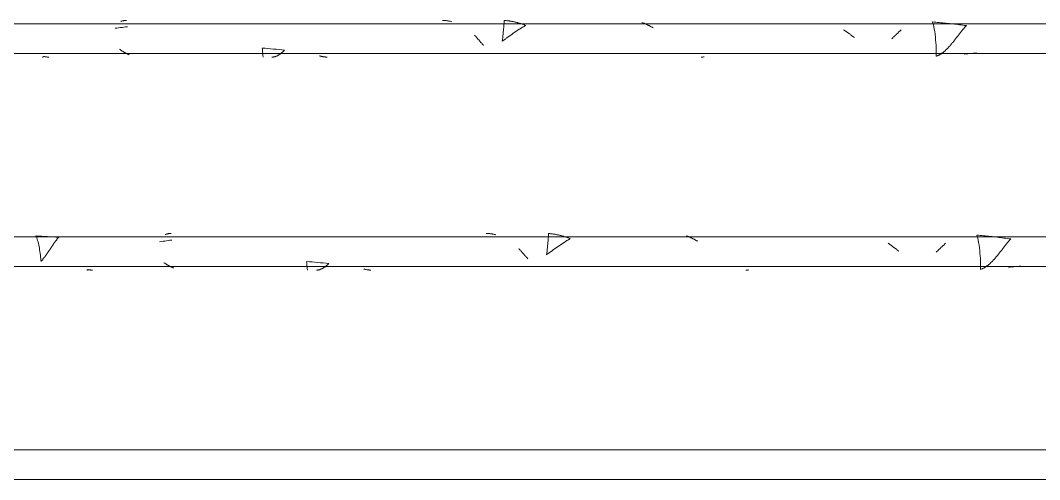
# Model space of a CAD drawing. Header units: millimetres. Extents: x -2100 to 124761, y -10432 to 93550.
# Drawn here: x 28958 to 29641, y -591 to -283 of the extents above; entities that cross this region are included whole.
import ezdxf

# ---------------------------------------------------------------- set-up
doc = ezdxf.new("R2010")
doc.units = ezdxf.units.MM
doc.layers.add('NET THAY 1', color=41, linetype='Continuous', lineweight=5)

# ---------------------------------------------------------------- blocks, each defined once
blk = doc.blocks.new('FP_6-MẶT ĐỨNG TRỤC A-Q')
at = {"layer": 'NET THAY 1'}
for p, q in [((31424.51, -571.43), (22887.32, -571.43)), ((22887.32, -591.43), (31424.51, -591.43))]:
    blk.add_line(p, q, dxfattribs=at)
blk = doc.blocks.new('FP_7-MẶT ĐỨNG TRỤC A-Q')
at = {"layer": 'NET THAY 1'}
for p, q in [((31394.78, -428.57), (22887.32, -428.57)), ((28970.44, -428.06), (28968.53, -427.96)), ((28968.53, -427.96), (28968.82, -428.59)), ((28968.82, -428.59), (28969.1, -429.31)), ((28969.1, -429.31), (28969.37, -430.12)), ((28969.37, -430.12), (28969.63, -430.99)), ((28972.34, -428.17), (28970.44, -428.06)), ((28974.25, -428.28), (28972.34, -428.17)), ((28976.15, -428.4), (28974.25, -428.28)), ((28978.05, -428.51), (28976.15, -428.4)), ((28979.96, -428.63), (28978.05, -428.51)), ((28981.86, -428.76), (28979.96, -428.63)), ((28983.77, -428.88), (28981.86, -428.76)), ((28982.59, -430.24), (28982.39, -430.49)), ((28982.79, -430), (28982.59, -430.24)), ((28982.98, -429.76), (28982.79, -430)), ((28983.18, -429.53), (28982.98, -429.76)), ((28983.38, -429.31), (28983.18, -429.53)), ((28983.57, -429.09), (28983.38, -429.31)), ((28983.77, -428.88), (28983.57, -429.09)), ((29055.44, -426.99), (29055.19, -427.08)), ((29055.69, -426.9), (29055.44, -426.99)), ((29055.95, -426.81), (29055.69, -426.9)), ((29056.2, -426.74), (29055.95, -426.81)), ((29056.45, -426.66), (29056.2, -426.74)), ((29056.7, -426.6), (29056.45, -426.66)), ((29056.95, -426.54), (29056.7, -426.6)), ((29057.2, -426.48), (29056.95, -426.54)), ((29057.45, -426.43), (29057.2, -426.48)), ((29057.7, -426.39), (29057.45, -426.43)), ((29057.96, -426.35), (29057.7, -426.39)), ((29058.21, -426.32), (29057.96, -426.35)), ((29058.46, -426.29), (29058.21, -426.32)), ((29058.71, -426.27), (29058.46, -426.29)), ((29058.96, -426.25), (29058.71, -426.27)), ((29059.21, -426.25), (29058.96, -426.25)), ((29270.76, -426.25), (29270.41, -426.25)), ((29271.11, -426.27), (29270.76, -426.25)), ((29271.46, -426.29), (29271.11, -426.27)), ((29271.82, -426.31), (29271.46, -426.29)), ((29272.17, -426.34), (29271.82, -426.31)), ((29272.52, -426.37), (29272.17, -426.34)), ((29272.87, -426.41), (29272.52, -426.37)), ((29273.23, -426.46), (29272.87, -426.41)), ((29273.58, -426.51), (29273.23, -426.46)), ((29273.93, -426.56), (29273.58, -426.51)), ((29274.28, -426.62), (29273.93, -426.56)), ((29274.64, -426.69), (29274.28, -426.62)), ((29274.99, -426.76), (29274.64, -426.69)), ((29275.34, -426.83), (29274.99, -426.76)), ((29275.69, -426.91), (29275.34, -426.83)), ((29276.04, -427), (29275.69, -426.91)), ((29276.39, -427.09), (29276.04, -427)), ((29276.74, -427.18), (29276.39, -427.09)), ((29311.9, -430.32), (29311.83, -431.27)), ((29311.96, -429.45), (29311.9, -430.32)), ((29312.02, -428.67), (29311.96, -429.45)), ((29312.06, -427.98), (29312.02, -428.67)), ((29312.1, -427.41), (29312.06, -427.98)), ((29312.13, -426.94), (29312.1, -427.41)), ((29312.16, -426.59), (29312.13, -426.94)), ((29312.18, -426.36), (29312.16, -426.59)), ((29312.61, -426.39), (29312.18, -426.36)), ((29313.04, -426.43), (29312.61, -426.39)), ((29313.48, -426.47), (29313.04, -426.43)), ((29313.91, -426.52), (29313.48, -426.47)), ((29314.34, -426.57), (29313.91, -426.52)), ((29314.77, -426.63), (29314.34, -426.57)), ((29315.2, -426.69), (29314.77, -426.63)), ((29315.63, -426.75), (29315.2, -426.69)), ((29316.06, -426.82), (29315.63, -426.75)), ((29316.49, -426.89), (29316.06, -426.82)), ((29316.92, -426.97), (29316.49, -426.89)), ((29317.35, -427.05), (29316.92, -426.97)), ((29317.77, -427.14), (29317.35, -427.05)), ((29318.2, -427.23), (29317.77, -427.14)), ((29318.63, -427.32), (29318.2, -427.23)), ((29319.06, -427.42), (29318.63, -427.32)), ((29319.49, -427.52), (29319.06, -427.42)), ((29319.92, -427.62), (29319.49, -427.52)), ((29320.35, -427.73), (29319.92, -427.62)), ((29320.77, -427.85), (29320.35, -427.73)), ((29321.2, -427.96), (29320.77, -427.85)), ((29321.63, -428.08), (29321.2, -427.96)), ((29322.05, -428.21), (29321.63, -428.08)), ((29322.48, -428.34), (29322.05, -428.21)), ((29322.91, -428.47), (29322.48, -428.34)), ((29323.33, -428.6), (29322.91, -428.47)), ((29323.76, -428.74), (29323.33, -428.6)), ((29324.18, -428.89), (29323.76, -428.74)), ((29324.61, -429.03), (29324.18, -428.89)), ((29325.03, -429.18), (29324.61, -429.03)), ((29325.46, -429.34), (29325.03, -429.18)), ((29325.77, -430.35), (29325.44, -430.53)), ((29325.88, -429.49), (29325.46, -429.34)), ((29326.09, -430.17), (29325.77, -430.35)), ((29326.31, -429.65), (29325.88, -429.49)), ((29326.41, -429.99), (29326.09, -430.17)), ((29326.73, -429.81), (29326.31, -429.65)), ((29326.73, -429.81), (29326.41, -429.99)), ((29404.86, -427.97), (29404.51, -427.84)), ((29405.2, -428.1), (29404.86, -427.97)), ((29405.55, -428.24), (29405.2, -428.1)), ((29405.89, -428.38), (29405.55, -428.24)), ((29406.23, -428.52), (29405.89, -428.38)), ((29406.58, -428.67), (29406.23, -428.52)), ((29406.92, -428.82), (29406.58, -428.67)), ((29407.26, -428.98), (29406.92, -428.82)), ((29407.61, -429.14), (29407.26, -428.98)), ((29407.95, -429.3), (29407.61, -429.14)), ((29408.29, -429.47), (29407.95, -429.3)), ((29408.63, -429.64), (29408.29, -429.47)), ((29408.97, -429.82), (29408.63, -429.64)), ((29409.31, -430), (29408.97, -429.82)), ((29409.65, -430.18), (29409.31, -430)), ((29409.99, -430.37), (29409.65, -430.18)), ((29410.33, -430.56), (29409.99, -430.37)), ((29600.29, -427.55), (29599.15, -427.45)), ((29599.15, -427.46), (29599.51, -428.38)), ((29599.51, -428.38), (29599.86, -429.54)), ((29599.86, -429.54), (29600.18, -430.91)), ((29601.44, -427.65), (29600.29, -427.55)), ((29602.58, -427.75), (29601.44, -427.65)), ((29603.72, -427.86), (29602.58, -427.75)), ((29604.87, -427.96), (29603.72, -427.86)), ((29606.01, -428.08), (29604.87, -427.96)), ((29607.15, -428.19), (29606.01, -428.08)), ((29608.3, -428.31), (29607.15, -428.19)), ((29609.44, -428.43), (29608.3, -428.31)), ((29610.58, -428.55), (29609.44, -428.43)), ((29611.72, -428.68), (29610.58, -428.55)), ((29612.87, -428.81), (29611.72, -428.68)), ((29614.01, -428.94), (29612.87, -428.81)), ((29615.15, -429.08), (29614.01, -428.94)), ((29616.29, -429.22), (29615.15, -429.08)), ((29617.43, -429.36), (29616.29, -429.22)), ((29618.57, -429.51), (29617.43, -429.36)), ((29619.71, -429.66), (29618.57, -429.51)), ((29620.85, -429.81), (29619.71, -429.66)), ((29621.99, -429.96), (29620.85, -429.81)), ((29621.56, -430.41), (29621.35, -430.65)), ((29621.78, -430.18), (29621.56, -430.41)), ((29621.99, -429.96), (29621.78, -430.18)), ((28969.63, -430.99), (28969.88, -431.94)), ((28969.88, -431.94), (28970.12, -432.94)), ((28970.12, -432.94), (28970.35, -433.99)), ((28970.35, -433.99), (28970.56, -435.08)), ((28970.56, -435.08), (28970.77, -436.2)), ((28970.77, -436.2), (28970.96, -437.34)), ((28977.79, -437.09), (28977.56, -437.42)), ((28978, -436.76), (28977.79, -437.09)), ((28978.22, -436.43), (28978, -436.76)), ((28978.44, -436.1), (28978.22, -436.43)), ((28978.66, -435.78), (28978.44, -436.1)), ((28978.87, -435.45), (28978.66, -435.78)), ((28979.09, -435.13), (28978.87, -435.45)), ((28979.3, -434.81), (28979.09, -435.13)), ((28979.51, -434.5), (28979.3, -434.81)), ((28979.73, -434.18), (28979.51, -434.5)), ((28979.94, -433.87), (28979.73, -434.18)), ((28980.15, -433.57), (28979.94, -433.87)), ((28980.35, -433.27), (28980.15, -433.57)), ((28980.56, -432.97), (28980.35, -433.27)), ((28980.77, -432.67), (28980.56, -432.97)), ((28980.97, -432.38), (28980.77, -432.67)), ((28981.18, -432.1), (28980.97, -432.38)), ((28981.38, -431.81), (28981.18, -432.1)), ((28981.59, -431.54), (28981.38, -431.81)), ((28981.79, -431.27), (28981.59, -431.54)), ((28981.99, -431), (28981.79, -431.27)), ((28982.19, -430.74), (28981.99, -431)), ((28982.39, -430.49), (28982.19, -430.74)), ((29052.53, -431.69), (29051.36, -431.85)), ((29053.7, -431.53), (29052.53, -431.69)), ((29054.86, -431.38), (29053.7, -431.53)), ((29056.03, -431.22), (29054.86, -431.38)), ((29057.19, -431.07), (29056.03, -431.22)), ((29058.36, -430.91), (29057.19, -431.07)), ((29059.52, -430.76), (29058.36, -430.91)), ((29292.47, -436.76), (29292.21, -436.47)), ((29292.73, -437.04), (29292.47, -436.76)), ((29292.99, -437.33), (29292.73, -437.04)), ((29311.26, -436.91), (29311.11, -438.14)), ((29311.4, -435.71), (29311.26, -436.91)), ((29311.53, -434.53), (29311.4, -435.71)), ((29311.64, -433.39), (29311.53, -434.53)), ((29311.74, -432.3), (29311.64, -433.39)), ((29311.83, -431.27), (29311.74, -432.3)), ((29315.55, -437.15), (29315.21, -437.4)), ((29315.89, -436.91), (29315.55, -437.15)), ((29316.23, -436.67), (29315.89, -436.91)), ((29316.56, -436.43), (29316.23, -436.67)), ((29316.9, -436.19), (29316.56, -436.43)), ((29317.23, -435.95), (29316.9, -436.19)), ((29317.57, -435.71), (29317.23, -435.95)), ((29317.9, -435.47), (29317.57, -435.71)), ((29318.24, -435.24), (29317.9, -435.47)), ((29318.57, -435), (29318.24, -435.24)), ((29318.9, -434.77), (29318.57, -435)), ((29319.23, -434.54), (29318.9, -434.77)), ((29319.57, -434.3), (29319.23, -434.54)), ((29319.9, -434.08), (29319.57, -434.3)), ((29320.23, -433.85), (29319.9, -434.08)), ((29320.56, -433.62), (29320.23, -433.85)), ((29320.89, -433.4), (29320.56, -433.62)), ((29321.21, -433.18), (29320.89, -433.4)), ((29321.54, -432.96), (29321.21, -433.18)), ((29321.87, -432.74), (29321.54, -432.96)), ((29322.2, -432.53), (29321.87, -432.74)), ((29322.52, -432.32), (29322.2, -432.53)), ((29322.85, -432.11), (29322.52, -432.32)), ((29323.18, -431.9), (29322.85, -432.11)), ((29323.5, -431.7), (29323.18, -431.9)), ((29323.83, -431.5), (29323.5, -431.7)), ((29324.15, -431.3), (29323.83, -431.5)), ((29324.47, -431.1), (29324.15, -431.3)), ((29324.8, -430.91), (29324.47, -431.1)), ((29325.12, -430.72), (29324.8, -430.91)), ((29325.44, -430.53), (29325.12, -430.72)), ((29410.67, -430.75), (29410.33, -430.56)), ((29411, -430.95), (29410.67, -430.75)), ((29411.34, -431.15), (29411, -430.95)), ((29411.68, -431.35), (29411.34, -431.15)), ((29412.01, -431.56), (29411.68, -431.35)), ((29540.05, -433.07), (29539.72, -432.85)), ((29540.38, -433.3), (29540.05, -433.07)), ((29540.71, -433.53), (29540.38, -433.3)), ((29541.04, -433.76), (29540.71, -433.53)), ((29541.38, -433.99), (29541.04, -433.76)), ((29541.7, -434.23), (29541.38, -433.99)), ((29542.03, -434.47), (29541.7, -434.23)), ((29542.36, -434.71), (29542.03, -434.47)), ((29542.69, -434.95), (29542.36, -434.71)), ((29543.02, -435.19), (29542.69, -434.95)), ((29543.35, -435.43), (29543.02, -435.19)), ((29543.67, -435.68), (29543.35, -435.43)), ((29544, -435.92), (29543.67, -435.68)), ((29544.32, -436.17), (29544, -435.92)), ((29544.65, -436.42), (29544.32, -436.17)), ((29544.97, -436.67), (29544.65, -436.42)), ((29545.3, -436.92), (29544.97, -436.67)), ((29545.62, -437.17), (29545.3, -436.92)), ((29545.94, -437.42), (29545.62, -437.17)), ((29573.82, -437.13), (29573.55, -437.39)), ((29574.09, -436.87), (29573.82, -437.13)), ((29574.36, -436.61), (29574.09, -436.87)), ((29574.63, -436.35), (29574.36, -436.61)), ((29574.9, -436.1), (29574.63, -436.35)), ((29575.17, -435.84), (29574.9, -436.1)), ((29575.44, -435.59), (29575.17, -435.84)), ((29575.71, -435.33), (29575.44, -435.59)), ((29575.97, -435.08), (29575.71, -435.33)), ((29576.24, -434.83), (29575.97, -435.08)), ((29576.5, -434.58), (29576.24, -434.83)), ((29576.77, -434.33), (29576.5, -434.58)), ((29577.03, -434.09), (29576.77, -434.33)), ((29577.3, -433.85), (29577.03, -434.09)), ((29577.56, -433.6), (29577.3, -433.85)), ((29577.82, -433.37), (29577.56, -433.6)), ((29578.08, -433.13), (29577.82, -433.37)), ((29578.34, -432.89), (29578.08, -433.13)), ((29600.18, -430.91), (29600.48, -432.44)), ((29600.48, -432.44), (29600.75, -434.12)), ((29600.75, -434.12), (29600.99, -435.9)), ((29600.99, -435.9), (29601.2, -437.73)), ((29616.17, -437.1), (29615.93, -437.41)), ((29616.41, -436.79), (29616.17, -437.1)), ((29616.64, -436.49), (29616.41, -436.79)), ((29616.87, -436.18), (29616.64, -436.49)), ((29617.1, -435.88), (29616.87, -436.18)), ((29617.33, -435.58), (29617.1, -435.88)), ((29617.56, -435.28), (29617.33, -435.58)), ((29617.79, -434.98), (29617.56, -435.28)), ((29618.02, -434.68), (29617.79, -434.98)), ((29618.25, -434.39), (29618.02, -434.68)), ((29618.48, -434.1), (29618.25, -434.39)), ((29618.7, -433.81), (29618.48, -434.1)), ((29618.93, -433.53), (29618.7, -433.81)), ((29619.15, -433.25), (29618.93, -433.53)), ((29619.37, -432.97), (29619.15, -433.25)), ((29619.6, -432.7), (29619.37, -432.97)), ((29619.82, -432.42), (29619.6, -432.7)), ((29620.04, -432.16), (29619.82, -432.42)), ((29620.26, -431.9), (29620.04, -432.16)), ((29620.48, -431.64), (29620.26, -431.9)), ((29620.7, -431.38), (29620.48, -431.64)), ((29620.91, -431.13), (29620.7, -431.38)), ((29621.13, -430.89), (29620.91, -431.13)), ((29621.35, -430.65), (29621.13, -430.89)), ((28970.96, -437.34), (28971.14, -438.49)), ((28971.14, -438.49), (28971.3, -439.65)), ((28971.3, -439.65), (28971.46, -440.79)), ((28971.46, -440.79), (28971.6, -441.91)), ((28971.6, -441.91), (28971.73, -443.01)), ((28971.73, -443.01), (28971.84, -444.06)), ((28971.84, -444.06), (28971.95, -445.07)), ((28972.92, -443.9), (28972.68, -444.2)), ((28973.17, -443.6), (28972.92, -443.9)), ((28973.41, -443.29), (28973.17, -443.6)), ((28973.65, -442.98), (28973.41, -443.29)), ((28973.88, -442.67), (28973.65, -442.98)), ((28974.12, -442.35), (28973.88, -442.67)), ((28974.36, -442.03), (28974.12, -442.35)), ((28974.6, -441.71), (28974.36, -442.03)), ((28974.83, -441.39), (28974.6, -441.71)), ((28975.06, -441.07), (28974.83, -441.39)), ((28975.3, -440.74), (28975.06, -441.07)), ((28975.53, -440.41), (28975.3, -440.74)), ((28975.76, -440.08), (28975.53, -440.41)), ((28975.99, -439.75), (28975.76, -440.08)), ((28976.22, -439.42), (28975.99, -439.75)), ((28976.44, -439.08), (28976.22, -439.42)), ((28976.67, -438.75), (28976.44, -439.08)), ((28976.9, -438.42), (28976.67, -438.75)), ((28977.12, -438.08), (28976.9, -438.42)), ((28977.34, -437.75), (28977.12, -438.08)), ((28977.56, -437.42), (28977.34, -437.75)), ((29293.25, -437.62), (29292.99, -437.33)), ((29293.5, -437.91), (29293.25, -437.62)), ((29293.76, -438.2), (29293.5, -437.91)), ((29294.02, -438.49), (29293.76, -438.2)), ((29294.27, -438.79), (29294.02, -438.49)), ((29294.53, -439.08), (29294.27, -438.79)), ((29294.78, -439.37), (29294.53, -439.08)), ((29295.03, -439.66), (29294.78, -439.37)), ((29295.29, -439.95), (29295.03, -439.66)), ((29295.54, -440.23), (29295.29, -439.95)), ((29295.79, -440.52), (29295.54, -440.23)), ((29296.04, -440.81), (29295.79, -440.52)), ((29296.29, -441.09), (29296.04, -440.81)), ((29296.53, -441.38), (29296.29, -441.09)), ((29296.78, -441.66), (29296.53, -441.38)), ((29297.03, -441.94), (29296.78, -441.66)), ((29297.27, -442.22), (29297.03, -441.94)), ((29297.52, -442.5), (29297.27, -442.22)), ((29297.76, -442.77), (29297.52, -442.5)), ((29298.01, -443.04), (29297.76, -442.77)), ((29298.25, -443.31), (29298.01, -443.04)), ((29310.94, -439.37), (29310.76, -440.59)), ((29311.11, -440.32), (29310.76, -440.57)), ((29311.11, -438.14), (29310.94, -439.37)), ((29311.45, -440.08), (29311.11, -440.32)), ((29311.8, -439.84), (29311.45, -440.08)), ((29312.14, -439.6), (29311.8, -439.84)), ((29312.49, -439.35), (29312.14, -439.6)), ((29312.83, -439.11), (29312.49, -439.35)), ((29313.17, -438.86), (29312.83, -439.11)), ((29313.51, -438.62), (29313.17, -438.86)), ((29313.85, -438.37), (29313.51, -438.62)), ((29314.19, -438.13), (29313.85, -438.37)), ((29314.53, -437.88), (29314.19, -438.13)), ((29314.87, -437.64), (29314.53, -437.88)), ((29315.21, -437.4), (29314.87, -437.64)), ((29546.26, -437.67), (29545.94, -437.42)), ((29546.58, -437.92), (29546.26, -437.67)), ((29546.9, -438.17), (29546.58, -437.92)), ((29572.18, -438.7), (29571.91, -438.96)), ((29572.46, -438.44), (29572.18, -438.7)), ((29572.73, -438.18), (29572.46, -438.44)), ((29573, -437.92), (29572.73, -438.18)), ((29573.28, -437.65), (29573, -437.92)), ((29573.55, -437.39), (29573.28, -437.65)), ((29601.2, -437.73), (29601.37, -439.59)), ((29601.37, -439.59), (29601.51, -441.43)), ((29601.51, -441.43), (29601.61, -443.19)), ((29601.61, -443.19), (29601.69, -444.86)), ((29610.52, -444.03), (29610.26, -444.31)), ((29610.78, -443.75), (29610.52, -444.03)), ((29611.03, -443.47), (29610.78, -443.75)), ((29611.28, -443.18), (29611.03, -443.47)), ((29611.54, -442.89), (29611.28, -443.18)), ((29611.79, -442.6), (29611.54, -442.89)), ((29612.04, -442.31), (29611.79, -442.6)), ((29612.29, -442.01), (29612.04, -442.31)), ((29612.54, -441.71), (29612.29, -442.01)), ((29612.79, -441.41), (29612.54, -441.71)), ((29613.04, -441.11), (29612.79, -441.41)), ((29613.28, -440.8), (29613.04, -441.11)), ((29613.53, -440.5), (29613.28, -440.8)), ((29613.77, -440.19), (29613.53, -440.5)), ((29614.02, -439.88), (29613.77, -440.19)), ((29614.26, -439.58), (29614.02, -439.88)), ((29614.5, -439.27), (29614.26, -439.58)), ((29614.74, -438.96), (29614.5, -439.27)), ((29614.98, -438.65), (29614.74, -438.96)), ((29615.22, -438.34), (29614.98, -438.65)), ((29615.46, -438.03), (29615.22, -438.34)), ((29615.7, -437.72), (29615.46, -438.03)), ((29615.93, -437.41), (29615.7, -437.72)), ((22887.32, -448.57), (31394.78, -448.57)), ((28972.19, -444.78), (28971.95, -445.07)), ((28972.44, -444.49), (28972.19, -444.78)), ((28972.68, -444.2), (28972.44, -444.49)), ((29002.75, -450.84), (29002.52, -450.89)), ((29002.98, -450.77), (29002.75, -450.84)), ((29003.22, -450.67), (29002.98, -450.77)), ((29003.45, -450.54), (29003.22, -450.67)), ((29003.72, -450.6), (29003.45, -450.54)), ((29003.98, -450.65), (29003.72, -450.6)), ((29004.25, -450.7), (29003.98, -450.65)), ((29004.52, -450.74), (29004.25, -450.7)), ((29004.79, -450.78), (29004.52, -450.74)), ((29005.06, -450.81), (29004.79, -450.78)), ((29005.33, -450.84), (29005.06, -450.81)), ((29005.6, -450.86), (29005.33, -450.84)), ((29005.86, -450.88), (29005.6, -450.86)), ((29006.13, -450.89), (29005.86, -450.88)), ((29006.4, -450.9), (29006.13, -450.89)), ((29054.56, -446.12), (29054.26, -445.92)), ((29054.86, -446.32), (29054.56, -446.12)), ((29055.16, -446.51), (29054.86, -446.32)), ((29055.46, -446.7), (29055.16, -446.51)), ((29055.76, -446.89), (29055.46, -446.7)), ((29056.06, -447.08), (29055.76, -446.89)), ((29056.35, -447.26), (29056.06, -447.08)), ((29056.65, -447.43), (29056.35, -447.26)), ((29056.95, -447.61), (29056.65, -447.43)), ((29057.25, -447.78), (29056.95, -447.61)), ((29057.54, -447.94), (29057.25, -447.78)), ((29057.84, -448.1), (29057.54, -447.94)), ((29058.13, -448.26), (29057.84, -448.1)), ((29058.43, -448.42), (29058.13, -448.26)), ((29058.72, -448.57), (29058.43, -448.42)), ((29059.02, -448.71), (29058.72, -448.57)), ((29059.31, -448.85), (29059.02, -448.71)), ((29059.61, -448.99), (29059.31, -448.85)), ((29059.9, -449.12), (29059.61, -448.99)), ((29060.19, -449.25), (29059.9, -449.12)), ((29060.49, -449.38), (29060.19, -449.25)), ((29060.78, -449.49), (29060.49, -449.38)), ((29151.79, -445.26), (29149.92, -445.08)), ((29149.92, -445.09), (29150.01, -446.02)), ((29150.01, -446.02), (29150.09, -446.9)), ((29150.09, -446.9), (29150.17, -447.7)), ((29150.17, -447.7), (29150.23, -448.42)), ((29150.23, -448.42), (29150.29, -449.06)), ((29150.29, -449.06), (29150.34, -449.61)), ((29150.34, -449.61), (29150.39, -450.07)), ((29150.39, -450.07), (29150.43, -450.43)), ((29150.43, -450.43), (29150.46, -450.69)), ((29150.46, -450.69), (29150.5, -450.85)), ((29153.66, -445.43), (29151.79, -445.26)), ((29155.53, -445.6), (29153.66, -445.43)), ((29157.4, -445.76), (29155.53, -445.6)), ((29156.93, -450.88), (29156.67, -450.9)), ((29157.19, -450.86), (29156.93, -450.88)), ((29157.45, -450.83), (29157.19, -450.86)), ((29159.27, -445.93), (29157.4, -445.76)), ((29157.71, -450.79), (29157.45, -450.83)), ((29157.98, -450.74), (29157.71, -450.79)), ((29158.24, -450.68), (29157.98, -450.74)), ((29158.5, -450.62), (29158.24, -450.68)), ((29158.76, -450.55), (29158.5, -450.62)), ((29159.02, -450.46), (29158.76, -450.55)), ((29159.28, -450.37), (29159.02, -450.46)), ((29161.14, -446.09), (29159.27, -445.93)), ((29159.54, -450.27), (29159.28, -450.37)), ((29159.8, -450.16), (29159.54, -450.27)), ((29160.06, -450.05), (29159.8, -450.16)), ((29160.32, -449.92), (29160.06, -450.05)), ((29160.57, -449.79), (29160.32, -449.92)), ((29160.83, -449.65), (29160.57, -449.79)), ((29161.09, -449.5), (29160.83, -449.65)), ((29161.35, -449.35), (29161.09, -449.5)), ((29163.01, -446.25), (29161.14, -446.09)), ((29161.6, -449.18), (29161.35, -449.35)), ((29161.86, -449.01), (29161.6, -449.18)), ((29162.12, -448.83), (29161.86, -449.01)), ((29162.37, -448.65), (29162.12, -448.83)), ((29162.62, -448.45), (29162.37, -448.65)), ((29162.88, -448.25), (29162.62, -448.45)), ((29163.13, -448.04), (29162.88, -448.25)), ((29164.88, -446.41), (29163.01, -446.25)), ((29163.38, -447.83), (29163.13, -448.04)), ((29163.63, -447.61), (29163.38, -447.83)), ((29163.89, -447.38), (29163.63, -447.61)), ((29164.14, -447.15), (29163.89, -447.38)), ((29164.39, -446.91), (29164.14, -447.15)), ((29164.63, -446.66), (29164.39, -446.91)), ((29164.88, -446.41), (29164.63, -446.66)), ((29188.51, -450.19), (29188.22, -450.11)), ((29188.79, -450.27), (29188.51, -450.19)), ((29189.08, -450.35), (29188.79, -450.27)), ((29189.36, -450.42), (29189.08, -450.35)), ((29189.64, -450.49), (29189.36, -450.42)), ((29189.93, -450.55), (29189.64, -450.49)), ((29190.21, -450.6), (29189.93, -450.55)), ((29190.49, -450.65), (29190.21, -450.6)), ((29190.77, -450.7), (29190.49, -450.65)), ((29191.06, -450.74), (29190.77, -450.7)), ((29191.34, -450.78), (29191.06, -450.74)), ((29191.62, -450.81), (29191.34, -450.78)), ((29191.9, -450.84), (29191.62, -450.81)), ((29192.19, -450.86), (29191.9, -450.84)), ((29192.47, -450.88), (29192.19, -450.86)), ((29192.75, -450.89), (29192.47, -450.88)), ((29193.03, -450.9), (29192.75, -450.89)), ((29444.78, -450.89), (29444.48, -450.9)), ((29445.08, -450.88), (29444.78, -450.89)), ((29445.37, -450.86), (29445.08, -450.88)), ((29445.67, -450.83), (29445.37, -450.86)), ((29445.97, -450.81), (29445.67, -450.83)), ((29446.27, -450.77), (29445.97, -450.81)), ((29601.69, -444.86), (29601.74, -446.38)), ((29601.74, -449.76), (29601.71, -450.41)), ((29601.98, -450.32), (29601.71, -450.41)), ((29601.74, -446.38), (29601.76, -447.72)), ((29601.76, -448.86), (29601.74, -449.76)), ((29601.76, -447.72), (29601.76, -448.86)), ((29602.26, -450.22), (29601.98, -450.32)), ((29602.53, -450.12), (29602.26, -450.22)), ((29602.81, -450.01), (29602.53, -450.12)), ((29603.08, -449.89), (29602.81, -450.01)), ((29603.35, -449.76), (29603.08, -449.89)), ((29603.63, -449.63), (29603.35, -449.76)), ((29603.9, -449.49), (29603.63, -449.63)), ((29604.17, -449.34), (29603.9, -449.49)), ((29604.44, -449.19), (29604.17, -449.34)), ((29604.71, -449.02), (29604.44, -449.19)), ((29604.98, -448.86), (29604.71, -449.02)), ((29605.25, -448.68), (29604.98, -448.86)), ((29605.52, -448.5), (29605.25, -448.68)), ((29605.79, -448.31), (29605.52, -448.5)), ((29606.06, -448.12), (29605.79, -448.31)), ((29606.33, -447.92), (29606.06, -448.12)), ((29606.6, -447.72), (29606.33, -447.92)), ((29606.86, -447.51), (29606.6, -447.72)), ((29607.13, -447.29), (29606.86, -447.51)), ((29607.39, -447.07), (29607.13, -447.29)), ((29607.66, -446.84), (29607.39, -447.07)), ((29607.92, -446.61), (29607.66, -446.84)), ((29608.18, -446.37), (29607.92, -446.61)), ((29608.45, -446.13), (29608.18, -446.37)), ((29608.71, -445.88), (29608.45, -446.13)), ((29608.97, -445.63), (29608.71, -445.88)), ((29609.23, -445.37), (29608.97, -445.63)), ((29609.49, -445.11), (29609.23, -445.37)), ((29609.75, -444.85), (29609.49, -445.11)), ((29610.01, -444.58), (29609.75, -444.85)), ((29610.26, -444.31), (29610.01, -444.58)), ((29621.62, -448.91), (29620.42, -449.01)), ((29622.82, -448.8), (29621.62, -448.91)), ((29624.01, -448.69), (29622.82, -448.8)), ((29625.21, -448.58), (29624.01, -448.69)), ((29626.41, -448.47), (29625.21, -448.58)), ((29627.61, -448.35), (29626.41, -448.47)), ((29628.8, -448.23), (29627.61, -448.35))]:
    blk.add_line(p, q, dxfattribs=at)
blk = doc.blocks.new('FP_8-MẶT ĐỨNG TRỤC A-Q')
at = {"layer": 'NET THAY 1'}
for p, q in [((31365.06, -285.71), (22887.32, -285.71)), ((29025.67, -284.02), (29025.42, -284.11)), ((29025.92, -283.94), (29025.67, -284.02)), ((29026.16, -283.87), (29025.92, -283.94)), ((29026.41, -283.79), (29026.16, -283.87)), ((29026.66, -283.73), (29026.41, -283.79)), ((29026.91, -283.67), (29026.66, -283.73)), ((29027.16, -283.62), (29026.91, -283.67)), ((29027.4, -283.57), (29027.16, -283.62)), ((29027.65, -283.53), (29027.4, -283.57)), ((29027.9, -283.49), (29027.65, -283.53)), ((29028.14, -283.46), (29027.9, -283.49)), ((29028.39, -283.43), (29028.14, -283.46)), ((29028.64, -283.41), (29028.39, -283.43)), ((29028.89, -283.4), (29028.64, -283.41)), ((29029.13, -283.39), (29028.89, -283.4)), ((29241.43, -283.4), (29241.09, -283.39)), ((29241.78, -283.41), (29241.43, -283.4)), ((29242.13, -283.43), (29241.78, -283.41)), ((29242.48, -283.45), (29242.13, -283.43)), ((29242.82, -283.48), (29242.48, -283.45)), ((29243.17, -283.51), (29242.82, -283.48)), ((29243.52, -283.55), (29243.17, -283.51)), ((29243.86, -283.59), (29243.52, -283.55)), ((29244.21, -283.64), (29243.86, -283.59)), ((29244.55, -283.69), (29244.21, -283.64)), ((29244.9, -283.75), (29244.55, -283.69)), ((29245.25, -283.81), (29244.9, -283.75)), ((29245.59, -283.88), (29245.25, -283.81)), ((29245.94, -283.96), (29245.59, -283.88)), ((29246.28, -284.03), (29245.94, -283.96)), ((29246.63, -284.12), (29246.28, -284.03)), ((29246.97, -284.2), (29246.63, -284.12)), ((29282.2, -286.37), (29282.14, -287.22)), ((29282.25, -285.61), (29282.2, -286.37)), ((29282.3, -284.96), (29282.25, -285.61)), ((29282.33, -284.41), (29282.3, -284.96)), ((29282.36, -283.98), (29282.33, -284.41)), ((29282.39, -283.66), (29282.36, -283.98)), ((29282.41, -283.46), (29282.39, -283.66)), ((29282.84, -283.49), (29282.41, -283.46)), ((29283.27, -283.52), (29282.84, -283.49)), ((29283.7, -283.56), (29283.27, -283.52)), ((29284.14, -283.6), (29283.7, -283.56)), ((29284.57, -283.64), (29284.14, -283.6)), ((29285, -283.69), (29284.57, -283.64)), ((29285.43, -283.75), (29285, -283.69)), ((29285.86, -283.8), (29285.43, -283.75)), ((29286.29, -283.87), (29285.86, -283.8)), ((29286.72, -283.93), (29286.29, -283.87)), ((29287.15, -284), (29286.72, -283.93)), ((29287.58, -284.08), (29287.15, -284)), ((29288.01, -284.16), (29287.58, -284.08)), ((29288.44, -284.24), (29288.01, -284.16)), ((29288.86, -284.33), (29288.44, -284.24)), ((29289.29, -284.42), (29288.86, -284.33)), ((29289.72, -284.52), (29289.29, -284.42)), ((29290.15, -284.62), (29289.72, -284.52)), ((29290.58, -284.72), (29290.15, -284.62)), ((29291.01, -284.83), (29290.58, -284.72)), ((29291.43, -284.94), (29291.01, -284.83)), ((29291.86, -285.06), (29291.43, -284.94)), ((29292.29, -285.18), (29291.86, -285.06)), ((29292.72, -285.3), (29292.29, -285.18)), ((29293.14, -285.43), (29292.72, -285.3)), ((29293.57, -285.56), (29293.14, -285.43)), ((29294, -285.69), (29293.57, -285.56)), ((29294.42, -285.83), (29294, -285.69)), ((29294.85, -285.97), (29294.42, -285.83)), ((29295.27, -286.11), (29294.85, -285.97)), ((29295.7, -286.26), (29295.27, -286.11)), ((29296.12, -286.41), (29295.7, -286.26)), ((29296.55, -286.57), (29296.12, -286.41)), ((29296.65, -286.9), (29296.33, -287.07)), ((29296.97, -286.73), (29296.55, -286.57)), ((29296.97, -286.73), (29296.65, -286.9)), ((29375.09, -284.95), (29374.75, -284.83)), ((29375.44, -285.07), (29375.09, -284.95)), ((29375.78, -285.2), (29375.44, -285.07)), ((29376.13, -285.34), (29375.78, -285.2)), ((29376.47, -285.48), (29376.13, -285.34)), ((29376.81, -285.62), (29376.47, -285.48)), ((29377.16, -285.77), (29376.81, -285.62)), ((29377.5, -285.92), (29377.16, -285.77)), ((29377.84, -286.07), (29377.5, -285.92)), ((29378.19, -286.23), (29377.84, -286.07)), ((29378.53, -286.39), (29378.19, -286.23)), ((29378.87, -286.56), (29378.53, -286.39)), ((29379.21, -286.73), (29378.87, -286.56)), ((29379.55, -286.91), (29379.21, -286.73)), ((29379.89, -287.09), (29379.55, -286.91)), ((29569.38, -284.46), (29569.75, -285.34)), ((29570.52, -284.55), (29569.38, -284.46)), ((29569.75, -285.34), (29570.1, -286.46)), ((29570.1, -286.46), (29570.43, -287.79)), ((29571.67, -284.64), (29570.52, -284.55)), ((29572.81, -284.74), (29571.67, -284.64)), ((29573.96, -284.84), (29572.81, -284.74)), ((29575.1, -284.94), (29573.96, -284.84)), ((29576.25, -285.05), (29575.1, -284.94)), ((29577.39, -285.16), (29576.25, -285.05)), ((29578.53, -285.27), (29577.39, -285.16)), ((29579.68, -285.39), (29578.53, -285.27)), ((29580.82, -285.51), (29579.68, -285.39)), ((29581.96, -285.63), (29580.82, -285.51)), ((29583.1, -285.76), (29581.96, -285.63)), ((29584.25, -285.88), (29583.1, -285.76)), ((29585.39, -286.02), (29584.25, -285.88)), ((29586.53, -286.15), (29585.39, -286.02)), ((29587.67, -286.29), (29586.53, -286.15)), ((29588.81, -286.43), (29587.67, -286.29)), ((29589.95, -286.57), (29588.81, -286.43)), ((29591.09, -286.72), (29589.95, -286.57)), ((29592.23, -286.87), (29591.09, -286.72)), ((29592.23, -286.87), (29592.02, -287.09)), ((29022.78, -288.56), (29021.61, -288.72)), ((29023.94, -288.41), (29022.78, -288.56)), ((29025.11, -288.25), (29023.94, -288.41)), ((29026.27, -288.1), (29025.11, -288.25)), ((29027.44, -287.95), (29026.27, -288.1)), ((29028.6, -287.8), (29027.44, -287.95)), ((29029.76, -287.65), (29028.6, -287.8)), ((29262.73, -293.57), (29262.47, -293.29)), ((29262.99, -293.86), (29262.73, -293.57)), ((29281.53, -293.73), (29281.38, -294.95)), ((29281.66, -292.53), (29281.53, -293.73)), ((29281.78, -291.36), (29281.66, -292.53)), ((29281.89, -290.23), (29281.78, -291.36)), ((29281.99, -289.16), (29281.89, -290.23)), ((29282.07, -288.15), (29281.99, -289.16)), ((29282.14, -287.22), (29282.07, -288.15)), ((29286.15, -293.73), (29285.81, -293.97)), ((29286.49, -293.48), (29286.15, -293.73)), ((29286.82, -293.24), (29286.49, -293.48)), ((29287.16, -293.01), (29286.82, -293.24)), ((29287.49, -292.77), (29287.16, -293.01)), ((29287.83, -292.53), (29287.49, -292.77)), ((29288.16, -292.29), (29287.83, -292.53)), ((29288.49, -292.06), (29288.16, -292.29)), ((29288.83, -291.83), (29288.49, -292.06)), ((29289.16, -291.6), (29288.83, -291.83)), ((29289.49, -291.37), (29289.16, -291.6)), ((29289.82, -291.14), (29289.49, -291.37)), ((29290.15, -290.91), (29289.82, -291.14)), ((29290.48, -290.69), (29290.15, -290.91)), ((29290.81, -290.46), (29290.48, -290.69)), ((29291.14, -290.24), (29290.81, -290.46)), ((29291.46, -290.03), (29291.14, -290.24)), ((29291.79, -289.81), (29291.46, -290.03)), ((29292.12, -289.6), (29291.79, -289.81)), ((29292.45, -289.39), (29292.12, -289.6)), ((29292.77, -289.18), (29292.45, -289.39)), ((29293.1, -288.97), (29292.77, -289.18)), ((29293.42, -288.77), (29293.1, -288.97)), ((29293.75, -288.57), (29293.42, -288.77)), ((29294.07, -288.37), (29293.75, -288.57)), ((29294.4, -288.17), (29294.07, -288.37)), ((29294.72, -287.98), (29294.4, -288.17)), ((29295.04, -287.79), (29294.72, -287.98)), ((29295.36, -287.61), (29295.04, -287.79)), ((29295.69, -287.42), (29295.36, -287.61)), ((29296.01, -287.24), (29295.69, -287.42)), ((29296.33, -287.07), (29296.01, -287.24)), ((29380.23, -287.27), (29379.89, -287.09)), ((29380.57, -287.45), (29380.23, -287.27)), ((29380.91, -287.64), (29380.57, -287.45)), ((29381.25, -287.83), (29380.91, -287.64)), ((29381.59, -288.03), (29381.25, -287.83)), ((29381.92, -288.23), (29381.59, -288.03)), ((29382.26, -288.43), (29381.92, -288.23)), ((29510.3, -289.92), (29509.97, -289.7)), ((29510.63, -290.15), (29510.3, -289.92)), ((29510.96, -290.37), (29510.63, -290.15)), ((29511.3, -290.6), (29510.96, -290.37)), ((29511.63, -290.83), (29511.3, -290.6)), ((29511.96, -291.06), (29511.63, -290.83)), ((29512.29, -291.3), (29511.96, -291.06)), ((29512.62, -291.53), (29512.29, -291.3)), ((29512.95, -291.77), (29512.62, -291.53)), ((29513.28, -292.01), (29512.95, -291.77)), ((29513.6, -292.25), (29513.28, -292.01)), ((29513.93, -292.5), (29513.6, -292.25)), ((29514.26, -292.74), (29513.93, -292.5)), ((29514.58, -292.99), (29514.26, -292.74)), ((29514.91, -293.23), (29514.58, -292.99)), ((29515.23, -293.48), (29514.91, -293.23)), ((29515.56, -293.73), (29515.23, -293.48)), ((29515.88, -293.98), (29515.56, -293.73)), ((29544.35, -293.69), (29544.08, -293.95)), ((29544.62, -293.43), (29544.35, -293.69)), ((29544.89, -293.17), (29544.62, -293.43)), ((29545.16, -292.92), (29544.89, -293.17)), ((29545.43, -292.66), (29545.16, -292.92)), ((29545.7, -292.41), (29545.43, -292.66)), ((29545.96, -292.16), (29545.7, -292.41)), ((29546.23, -291.91), (29545.96, -292.16)), ((29546.49, -291.66), (29546.23, -291.91)), ((29546.76, -291.41), (29546.49, -291.66)), ((29547.02, -291.17), (29546.76, -291.41)), ((29547.29, -290.92), (29547.02, -291.17)), ((29547.55, -290.68), (29547.29, -290.92)), ((29547.81, -290.45), (29547.55, -290.68)), ((29548.07, -290.21), (29547.81, -290.45)), ((29548.33, -289.98), (29548.07, -290.21)), ((29548.59, -289.75), (29548.33, -289.98)), ((29570.43, -287.79), (29570.73, -289.3)), ((29570.73, -289.3), (29571, -290.95)), ((29571, -290.95), (29571.25, -292.72)), ((29571.25, -292.72), (29571.46, -294.55)), ((29586.67, -293.61), (29586.43, -293.91)), ((29586.9, -293.3), (29586.67, -293.61)), ((29587.13, -293), (29586.9, -293.3)), ((29587.36, -292.7), (29587.13, -293)), ((29587.59, -292.4), (29587.36, -292.7)), ((29587.82, -292.1), (29587.59, -292.4)), ((29588.05, -291.81), (29587.82, -292.1)), ((29588.28, -291.51), (29588.05, -291.81)), ((29588.5, -291.22), (29588.28, -291.51)), ((29588.73, -290.94), (29588.5, -291.22)), ((29588.95, -290.65), (29588.73, -290.94)), ((29589.18, -290.37), (29588.95, -290.65)), ((29589.4, -290.09), (29589.18, -290.37)), ((29589.62, -289.82), (29589.4, -290.09)), ((29589.85, -289.55), (29589.62, -289.82)), ((29590.07, -289.28), (29589.85, -289.55)), ((29590.29, -289.02), (29590.07, -289.28)), ((29590.51, -288.76), (29590.29, -289.02)), ((29590.72, -288.51), (29590.51, -288.76)), ((29590.94, -288.26), (29590.72, -288.51)), ((29591.16, -288.01), (29590.94, -288.26)), ((29591.37, -287.77), (29591.16, -288.01)), ((29591.59, -287.54), (29591.37, -287.77)), ((29591.8, -287.31), (29591.59, -287.54)), ((29592.02, -287.09), (29591.8, -287.31)), ((29263.25, -294.15), (29262.99, -293.86)), ((29263.51, -294.44), (29263.25, -294.15)), ((29263.77, -294.72), (29263.51, -294.44)), ((29264.03, -295.01), (29263.77, -294.72)), ((29264.28, -295.31), (29264.03, -295.01)), ((29264.54, -295.6), (29264.28, -295.31)), ((29264.8, -295.89), (29264.54, -295.6)), ((29265.05, -296.18), (29264.8, -295.89)), ((29265.3, -296.47), (29265.05, -296.18)), ((29265.56, -296.76), (29265.3, -296.47)), ((29265.81, -297.05), (29265.56, -296.76)), ((29266.06, -297.34), (29265.81, -297.05)), ((29266.31, -297.62), (29266.06, -297.34)), ((29266.56, -297.91), (29266.31, -297.62)), ((29266.81, -298.2), (29266.56, -297.91)), ((29267.06, -298.48), (29266.81, -298.2)), ((29267.31, -298.76), (29267.06, -298.48)), ((29267.55, -299.05), (29267.31, -298.76)), ((29267.8, -299.32), (29267.55, -299.05)), ((29268.04, -299.6), (29267.8, -299.32)), ((29268.29, -299.88), (29268.04, -299.6)), ((29268.53, -300.15), (29268.29, -299.88)), ((29281.21, -296.18), (29281.03, -297.41)), ((29281.38, -297.14), (29281.04, -297.38)), ((29281.38, -294.95), (29281.21, -296.18)), ((29281.73, -296.9), (29281.38, -297.14)), ((29282.07, -296.65), (29281.73, -296.9)), ((29282.41, -296.41), (29282.07, -296.65)), ((29282.76, -296.16), (29282.41, -296.41)), ((29283.1, -295.92), (29282.76, -296.16)), ((29283.44, -295.67), (29283.1, -295.92)), ((29283.78, -295.43), (29283.44, -295.67)), ((29284.12, -295.18), (29283.78, -295.43)), ((29284.46, -294.94), (29284.12, -295.18)), ((29284.8, -294.7), (29284.46, -294.94)), ((29285.14, -294.45), (29284.8, -294.7)), ((29285.48, -294.21), (29285.14, -294.45)), ((29285.81, -293.97), (29285.48, -294.21)), ((29516.2, -294.23), (29515.88, -293.98)), ((29516.53, -294.48), (29516.2, -294.23)), ((29516.85, -294.73), (29516.53, -294.48)), ((29517.17, -294.98), (29516.85, -294.73)), ((29542.45, -295.51), (29542.17, -295.77)), ((29542.72, -295.25), (29542.45, -295.51)), ((29543, -294.99), (29542.72, -295.25)), ((29543.27, -294.73), (29543, -294.99)), ((29543.54, -294.47), (29543.27, -294.73)), ((29543.81, -294.21), (29543.54, -294.47)), ((29544.08, -293.95), (29543.81, -294.21)), ((29571.46, -294.55), (29571.64, -296.4)), ((29571.64, -296.4), (29571.78, -298.24)), ((29571.78, -298.24), (29571.9, -300.03)), ((29571.9, -300.03), (29571.98, -301.71)), ((29581.06, -300.59), (29580.8, -300.87)), ((29581.31, -300.3), (29581.06, -300.59)), ((29581.57, -300.02), (29581.31, -300.3)), ((29581.82, -299.72), (29581.57, -300.02)), ((29582.07, -299.43), (29581.82, -299.72)), ((29582.32, -299.13), (29582.07, -299.43)), ((29582.57, -298.83), (29582.32, -299.13)), ((29582.82, -298.53), (29582.57, -298.83)), ((29583.06, -298.23), (29582.82, -298.53)), ((29583.31, -297.93), (29583.06, -298.23)), ((29583.56, -297.62), (29583.31, -297.93)), ((29583.8, -297.31), (29583.56, -297.62)), ((29584.05, -297.01), (29583.8, -297.31)), ((29584.29, -296.7), (29584.05, -297.01)), ((29584.53, -296.39), (29584.29, -296.7)), ((29584.77, -296.08), (29584.53, -296.39)), ((29585.01, -295.77), (29584.77, -296.08)), ((29585.25, -295.46), (29585.01, -295.77)), ((29585.49, -295.15), (29585.25, -295.46)), ((29585.73, -294.84), (29585.49, -295.15)), ((29585.96, -294.53), (29585.73, -294.84)), ((29586.2, -294.22), (29585.96, -294.53)), ((29586.43, -293.91), (29586.2, -294.22)), ((22887.32, -305.71), (31365.06, -305.71)), ((29024.85, -303), (29024.55, -302.79)), ((29025.15, -303.2), (29024.85, -303)), ((29025.45, -303.4), (29025.15, -303.2)), ((29025.75, -303.59), (29025.45, -303.4)), ((29026.05, -303.79), (29025.75, -303.59)), ((29026.35, -303.97), (29026.05, -303.79)), ((29026.65, -304.16), (29026.35, -303.97)), ((29026.95, -304.34), (29026.65, -304.16)), ((29027.25, -304.52), (29026.95, -304.34)), ((29027.54, -304.7), (29027.25, -304.52)), ((29027.84, -304.87), (29027.54, -304.7)), ((29028.14, -305.03), (29027.84, -304.87)), ((29028.43, -305.2), (29028.14, -305.03)), ((29028.73, -305.36), (29028.43, -305.2)), ((29029.02, -305.51), (29028.73, -305.36)), ((29029.32, -305.66), (29029.02, -305.51)), ((29029.61, -305.81), (29029.32, -305.66)), ((29029.91, -305.95), (29029.61, -305.81)), ((29030.2, -306.09), (29029.91, -305.95)), ((29030.49, -306.22), (29030.2, -306.09)), ((29030.79, -306.35), (29030.49, -306.22)), ((29031.08, -306.48), (29030.79, -306.35)), ((29122.08, -302.12), (29120.21, -301.94)), ((29120.21, -301.95), (29120.31, -302.92)), ((29120.31, -302.92), (29120.39, -303.84)), ((29120.39, -303.84), (29120.47, -304.68)), ((29120.47, -304.68), (29120.54, -305.44)), ((29120.54, -305.44), (29120.6, -306.11)), ((29120.6, -306.11), (29120.65, -306.69)), ((29120.65, -306.69), (29120.7, -307.17)), ((29120.7, -307.17), (29120.74, -307.55)), ((29123.95, -302.29), (29122.08, -302.12)), ((29125.82, -302.46), (29123.95, -302.29)), ((29127.69, -302.63), (29125.82, -302.46)), ((29129.57, -302.8), (29127.69, -302.63)), ((29129.58, -307.41), (29129.32, -307.51)), ((29131.44, -302.97), (29129.57, -302.8)), ((29129.84, -307.31), (29129.58, -307.41)), ((29130.1, -307.19), (29129.84, -307.31)), ((29130.36, -307.07), (29130.1, -307.19)), ((29130.62, -306.93), (29130.36, -307.07)), ((29130.88, -306.79), (29130.62, -306.93)), ((29131.13, -306.64), (29130.88, -306.79)), ((29131.39, -306.49), (29131.13, -306.64)), ((29131.65, -306.32), (29131.39, -306.49)), ((29133.3, -303.13), (29131.44, -302.97)), ((29131.9, -306.15), (29131.65, -306.32)), ((29132.16, -305.97), (29131.9, -306.15)), ((29132.42, -305.79), (29132.16, -305.97)), ((29132.67, -305.59), (29132.42, -305.79)), ((29132.92, -305.39), (29132.67, -305.59)), ((29133.18, -305.19), (29132.92, -305.39)), ((29133.43, -304.97), (29133.18, -305.19)), ((29135.17, -303.3), (29133.3, -303.13)), ((29133.68, -304.75), (29133.43, -304.97)), ((29133.93, -304.52), (29133.68, -304.75)), ((29134.18, -304.29), (29133.93, -304.52)), ((29134.43, -304.05), (29134.18, -304.29)), ((29134.68, -303.8), (29134.43, -304.05)), ((29134.93, -303.55), (29134.68, -303.8)), ((29135.17, -303.3), (29134.93, -303.55)), ((29158.82, -307.22), (29158.53, -307.13)), ((29159.11, -307.31), (29158.82, -307.22)), ((29159.4, -307.39), (29159.11, -307.31)), ((29159.69, -307.47), (29159.4, -307.39)), ((29159.97, -307.55), (29159.69, -307.47)), ((29571.98, -301.71), (29572.03, -303.26)), ((29572.04, -306.76), (29572.01, -307.46)), ((29572.29, -307.36), (29572.01, -307.46)), ((29572.03, -303.26), (29572.06, -304.64)), ((29572.06, -305.82), (29572.04, -306.76)), ((29572.06, -304.64), (29572.06, -305.82)), ((29572.56, -307.25), (29572.29, -307.36)), ((29572.84, -307.14), (29572.56, -307.25)), ((29573.11, -307.02), (29572.84, -307.14)), ((29573.38, -306.89), (29573.11, -307.02)), ((29573.66, -306.76), (29573.38, -306.89)), ((29573.93, -306.62), (29573.66, -306.76)), ((29574.2, -306.47), (29573.93, -306.62)), ((29574.47, -306.32), (29574.2, -306.47)), ((29574.74, -306.16), (29574.47, -306.32)), ((29575.01, -305.99), (29574.74, -306.16)), ((29575.28, -305.81), (29575.01, -305.99)), ((29575.55, -305.63), (29575.28, -305.81)), ((29575.82, -305.44), (29575.55, -305.63)), ((29576.09, -305.25), (29575.82, -305.44)), ((29576.36, -305.05), (29576.09, -305.25)), ((29576.63, -304.85), (29576.36, -305.05)), ((29576.89, -304.63), (29576.63, -304.85)), ((29577.16, -304.42), (29576.89, -304.63)), ((29577.42, -304.2), (29577.16, -304.42)), ((29577.69, -303.97), (29577.42, -304.2)), ((29577.95, -303.74), (29577.69, -303.97)), ((29578.21, -303.5), (29577.95, -303.74)), ((29578.48, -303.25), (29578.21, -303.5)), ((29578.74, -303.01), (29578.48, -303.25)), ((29579, -302.75), (29578.74, -303.01)), ((29579.26, -302.5), (29579, -302.75)), ((29579.52, -302.24), (29579.26, -302.5)), ((29579.78, -301.97), (29579.52, -302.24)), ((29580.04, -301.7), (29579.78, -301.97)), ((29580.29, -301.43), (29580.04, -301.7)), ((29580.55, -301.15), (29580.29, -301.43)), ((29580.8, -300.87), (29580.55, -301.15)), ((29591.92, -305.86), (29590.72, -305.97)), ((29593.12, -305.75), (29591.92, -305.86)), ((29594.31, -305.64), (29593.12, -305.75)), ((29595.51, -305.53), (29594.31, -305.64)), ((29596.71, -305.41), (29595.51, -305.53)), ((29597.91, -305.29), (29596.71, -305.41)), ((29599.1, -305.16), (29597.91, -305.29)), ((28972.98, -307.97), (28972.72, -308.02)), ((28973.24, -307.88), (28972.98, -307.97)), ((28973.5, -307.76), (28973.24, -307.88)), ((28973.75, -307.6), (28973.5, -307.76)), ((28974.03, -307.66), (28973.75, -307.6)), ((28974.31, -307.72), (28974.03, -307.66)), ((28974.58, -307.78), (28974.31, -307.72)), ((28974.86, -307.83), (28974.58, -307.78)), ((28975.13, -307.87), (28974.86, -307.83)), ((28975.41, -307.91), (28975.13, -307.87)), ((28975.68, -307.95), (28975.41, -307.91)), ((28975.96, -307.98), (28975.68, -307.95)), ((28976.23, -308), (28975.96, -307.98)), ((28976.51, -308.02), (28976.23, -308)), ((28976.78, -308.03), (28976.51, -308.02)), ((28977.06, -308.04), (28976.78, -308.03)), ((29120.74, -307.55), (29120.78, -307.82)), ((29120.78, -307.82), (29120.82, -307.99)), ((29126.97, -308.03), (29126.71, -308.04)), ((29127.23, -308), (29126.97, -308.03)), ((29127.5, -307.97), (29127.23, -308)), ((29127.76, -307.93), (29127.5, -307.97)), ((29128.02, -307.88), (29127.76, -307.93)), ((29128.28, -307.83), (29128.02, -307.88)), ((29128.54, -307.76), (29128.28, -307.83)), ((29128.8, -307.69), (29128.54, -307.76)), ((29129.06, -307.61), (29128.8, -307.69)), ((29129.32, -307.51), (29129.06, -307.61)), ((29160.26, -307.61), (29159.97, -307.55)), ((29160.55, -307.68), (29160.26, -307.61)), ((29160.84, -307.73), (29160.55, -307.68)), ((29161.13, -307.79), (29160.84, -307.73)), ((29161.42, -307.84), (29161.13, -307.79)), ((29161.7, -307.88), (29161.42, -307.84)), ((29161.99, -307.92), (29161.7, -307.88)), ((29162.28, -307.95), (29161.99, -307.92)), ((29162.57, -307.98), (29162.28, -307.95)), ((29162.85, -308), (29162.57, -307.98)), ((29163.14, -308.02), (29162.85, -308)), ((29163.43, -308.03), (29163.14, -308.02)), ((29163.72, -308.04), (29163.43, -308.03)), ((29414.72, -308.03), (29414.41, -308.04)), ((29415.03, -308.02), (29414.72, -308.03)), ((29415.34, -308), (29415.03, -308.02)), ((29415.65, -307.97), (29415.34, -308)), ((29415.96, -307.94), (29415.65, -307.97)), ((29416.26, -307.9), (29415.96, -307.94)), ((29416.57, -307.86), (29416.26, -307.9))]:
    blk.add_line(p, q, dxfattribs=at)

msp = doc.modelspace()

# ---------------------------------------------------------------- block references
at = {"layer": 'NET THAY 1'}
for name in ['FP_8-MẶT ĐỨNG TRỤC A-Q', 'FP_7-MẶT ĐỨNG TRỤC A-Q', 'FP_6-MẶT ĐỨNG TRỤC A-Q']:
    msp.add_blockref(name, (0, 0), dxfattribs=at)

doc.saveas('drawing.dxf')
